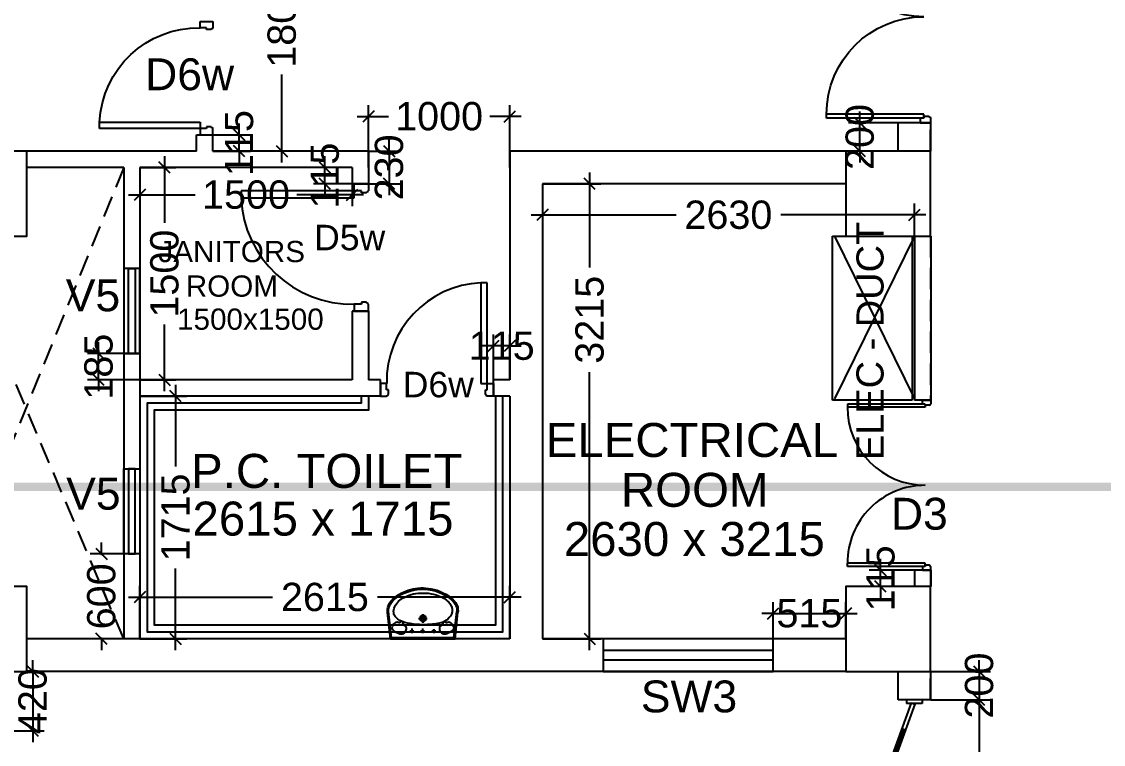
# Model space of a CAD drawing. Extents: x 6345096 to 6738923, y -6490958 to -6305885.
# Drawn here: x 6532613 to 6540260, y -6433549 to -6428444 of the extents above; entities that cross this region are included whole.
import ezdxf
from ezdxf.enums import TextEntityAlignment as Align

# ---------------------------------------------------------------- set-up
doc = ezdxf.new("R2010")
doc.units = 0
doc.header["$LTSCALE"] = 600
doc.header["$MEASUREMENT"] = 0
doc.header["$PDMODE"] = 35
doc.linetypes.add('DASHED', pattern=[0.75, 0.5, -0.25])
doc.linetypes.add('HIDDEN', pattern=[0.375, 0.25, -0.125])
doc.layers.get('0').update_dxf_attribs({"linetype": 'CONTINUOUS'})
doc.layers.get('Defpoints').update_dxf_attribs({"linetype": 'CONTINUOUS'})
for name, color, linetype in [('8', 8, 'CONTINUOUS'), ('DOOR', 32, 'CONTINUOUS'), ('Fire Door', 10, 'CONTINUOUS'), ('HS', 251, 'CONTINUOUS'), ('joinery', 7, 'CONTINUOUS'), ('LA-column', 3, 'CONTINUOUS'), ('Railing', 21, 'CONTINUOUS'), ('Room Dim', 1, 'CONTINUOUS'), ('Sections', 10, 'CONTINUOUS'), ('Stairscase', 7, 'CONTINUOUS'), ('TEXT', 6, 'CONTINUOUS'), ('Toi-Euip', 8, 'CONTINUOUS'), ('Walls', 7, 'CONTINUOUS'), ('WIN', 151, 'CONTINUOUS'), ('Working Dim', 5, 'CONTINUOUS')]:
    doc.layers.add(name, color=color, linetype=linetype)
doc.styles.add('ari', font='arial.ttf')
doc.styles.add('ARIAL', font='arial.ttf')
doc.dimstyles.new('int. dim', dxfattribs={"dimtxt": 200, "dimasz": 80, "dimexe": 80, "dimexo": 0, "dimgap": 70, "dimtad": 0, "dimdec": 0, "dimzin": 12, "dimdsep": 46, "dimtxsty": 'ari', "dimblk": 'OBLIQUE', "dimcen": 2, "dimdle": 80, "dimclrd": 256, "dimclre": 256, "dimclrt": 6, "dimadec": 0, "dimazin": 0, "dimtfac": 1, "dimtdec": 0, "dimtix": 1, "dimtmove": 2, "dimatfit": 3, "dimfxl": 1, "dimtolj": 1, "dimtzin": 0, "dimlwd": -1, "dimlwe": -1, "dimarcsym": 0})

# ---------------------------------------------------------------- blocks, each defined once
blk = doc.blocks.new('Z$W@#1275')
at = {"layer": 'DOOR'}
for p, q in [((73.1, 1500), (0, 1500)), ((0, 1500), (0, 1467.1)), ((0, 1467.1), (1.8, 1467.1)), ((11, 1456.1), (11, 1458)), ((11, 1456.1), (47.5, 1456.1)), ((47.5, 1467.1), (736.4, 1467.1)), ((47.5, 1467.1), (47.5, 1438.9)), ((47.5, 1456.1), (47.5, 1467.1)), ((47.5, 1467.1), (73.1, 1467.1)), ((73.1, 1467.1), (73.1, 1500)), ((736.4, 1467.1), (736.4, 1438.9)), ((47.5, 1438.9), (736.4, 1438.9)), ((0, 32.9), (1.8, 32.9)), ((0, 0), (0, 32.9)), ((73.1, 0), (0, 0)), ((11, 43.8), (11, 42)), ((11, 43.8), (47.5, 43.8)), ((47.5, 61.1), (736.4, 61.1)), ((47.5, 32.9), (47.5, 61.1)), ((47.5, 43.8), (47.5, 32.9)), ((47.5, 32.9), (736.4, 32.9)), ((47.5, 32.9), (73.1, 32.9)), ((73.1, 32.9), (73.1, 0)), ((736.4, 32.9), (736.4, 61.1))]:
    blk.add_line(p, q, dxfattribs=at)
for centre, start, end in [((11, 1467.1), 180, 270), ((11, 32.9), 90, 180)]:
    blk.add_arc(centre, 9.13, start, end, dxfattribs=at)
at = {"layer": 'DOOR', "color": 145}
for centre, start, end in [((47.5, 1438.9), 270, 0), ((47.5, 61.1), 0, 90)]:
    blk.add_arc(centre, 688.9, start, end, dxfattribs=at)
blk = doc.blocks.new('1000')
at = {"layer": 'DOOR'}
for p, q in [((0, -100), (0, 0)), ((0, 0), (49.7, 0)), ((49.7, 0), (49.7, -2.2)), ((63.2, -49.5), (49.7, -49.5)), ((49.7, -49.5), (49.7, -100)), ((63.2, -13.5), (61, -13.5)), ((63.2, -13.5), (63.2, -49.5)), ((836.8, -13.5), (836.8, -49.5)), ((836.8, -13.5), (839, -13.5)), ((836.8, -49.5), (850.3, -49.5)), ((850.3, 0), (850.3, -2.2)), ((900, 0), (850.3, 0)), ((850.3, -49.5), (850.3, -100)), ((900, -100), (900, 0)), ((49.7, -100), (0, -100)), ((49.7, -100), (49.7, -900.6)), ((100.2, -100), (49.7, -100)), ((100.2, -900.6), (100.2, -100)), ((850.3, -100), (900, -100)), ((49.7, -900.6), (100.2, -900.6))]:
    blk.add_line(p, q, dxfattribs=at)
for centre, major_axis, start_param, end_param in [((49.7, -13.5), (-7.95, 7.95), 3.926991, 5.497787), ((850.3, -13.5), (7.95, 7.95), 0.785398, 2.356194)]:
    blk.add_ellipse(centre, major_axis=major_axis, ratio=1, start_param=start_param, end_param=end_param, dxfattribs=at)
at = {"layer": 'DOOR', "color": 145}
blk.add_ellipse((64.3, -115.3), major_axis=(-519.7, 589.8), ratio=1, start_param=2.464943, end_param=4.009476, dxfattribs=at)
blk = doc.blocks.new('A$C15456D16')
at = {"layer": 'Fire Door'}
for p, q in [((969.1, -3.6), (55.6, 329)), ((969.1, -3.6), (55.6, 329)), ((969.2, -3.6), (55.6, 329)), ((978.6, 22.6), (65.1, 355.1)), ((978.6, 22.6), (65.1, 355.1)), ((978.7, 22.6), (65.1, 355.1)), ((247.8, 288.6), (238.3, 262.5)), ((247.8, 288.6), (238.3, 262.5)), ((247.8, 288.6), (238.3, 262.5)), ((791.2, 76), (243, 275.5)), ((791.2, 76), (243, 275.5)), ((791.2, 76), (243, 275.5)), ((795.9, 89.1), (786.4, 63)), ((795.9, 89.1), (786.4, 63)), ((795.9, 89.1), (786.4, 63)), ((-1000, 55.6), (-972.2, 55.6)), ((-1000, -55.6), (-1000, 55.6)), ((-1000, 55.6), (-972.2, 55.6)), ((-1000, -55.6), (-1000, 55.6)), ((-1000, 55.6), (-972.2, 55.6)), ((-1000, -55.6), (-1000, 55.6)), ((-978.6, -22.6), (-969.1, 3.6)), ((-978.6, -22.6), (-969.1, 3.6)), ((-978.6, -22.6), (-969.1, 3.6)), ((-972.2, -55.6), (-972.2, 55.6)), ((-972.2, -55.6), (-972.2, 55.6)), ((-972.2, -55.6), (-972.2, 55.6)), ((-969.1, 3.6), (-55.6, -329)), ((-969.1, 3.6), (-55.6, -329)), ((-969.1, 3.6), (-55.5, -329)), ((978.6, 22.6), (969.1, -3.6)), ((978.6, 22.6), (969.1, -3.6)), ((978.7, 22.6), (969.2, -3.6)), ((1000, 55.6), (972.2, 55.6)), ((972.2, -55.6), (972.2, 55.6)), ((1000, 55.6), (972.2, 55.6)), ((972.2, -55.6), (972.2, 55.6)), ((1000, 55.6), (972.2, 55.6)), ((972.2, -55.6), (972.2, 55.6)), ((1000, -55.6), (1000, 55.6)), ((1000, -55.6), (1000, 55.6)), ((1000, -55.6), (1000, 55.6)), ((-1000, -55.6), (-972.2, -55.6)), ((-1000, -55.6), (-972.2, -55.6)), ((-1000, -55.6), (-972.2, -55.6)), ((-978.6, -22.6), (-65.1, -355.1)), ((-978.6, -22.6), (-65.1, -355.1)), ((-978.6, -22.6), (-65, -355.1)), ((-795.9, -89.1), (-786.4, -63)), ((-795.9, -89.1), (-786.4, -63)), ((-795.9, -89.1), (-786.4, -63)), ((-791.2, -76), (-243, -275.5)), ((-791.2, -76), (-243, -275.5)), ((-791.2, -76), (-243, -275.5)), ((1000, -55.6), (972.2, -55.6)), ((1000, -55.6), (972.2, -55.6)), ((1000, -55.6), (972.2, -55.6)), ((-238.3, -262.5), (-247.8, -288.6)), ((-238.3, -262.5), (-247.8, -288.6)), ((-238.3, -262.5), (-247.8, -288.6))]:
    blk.add_line(p, q, dxfattribs=at)
at = {"layer": 'Fire Door', "extrusion": (0, 0, -1)}
for centre, major_axis, start_param, end_param in [((-1000, 0), (-1000, 0.1), 2.617886, 3.665084), ((-1000, 0), (-1000, 0.1), 2.617886, 3.665084), ((-1000, 0), (-1000, 0.1), 2.617886, 3.665084), ((1000, 0), (1000, 0.1), 2.618102, 3.665299), ((1000, 0), (1000, 0.1), 2.618102, 3.665299), ((1000, 0), (1000, 0.1), 2.618102, 3.665299)]:
    blk.add_ellipse(centre, major_axis=major_axis, ratio=1, start_param=start_param, end_param=end_param, dxfattribs=at)
blk = doc.blocks.new('A$C1E9F72C1')
at = {"layer": 'Toi-Euip', "color": 8}
for p, q in [((-228.2, 0), (-249, -186.3)), ((-228.2, 0), (228.2, 0)), ((228.2, 0), (249, -186.3)), ((-220.9, -6.6), (-241.8, -193.1)), ((-212.9, -9.7), (208.6, -9.7)), ((-63.8, -54.9), (-90.3, -54.9)), ((-76, -72.5), (-76, -39.7)), ((11.6, -54.9), (-14.9, -54.9)), ((-0.6, -72.5), (-0.6, -39.7)), ((91.5, -54.9), (65.1, -54.9)), ((79.3, -67.3), (79.3, -39.7)), ((220.8, -6.2), (241.8, -193.1)), ((-29.6, -144.6), (31.2, -144.6)), ((0.9, -174.9), (0.9, -113))]:
    blk.add_line(p, q, dxfattribs=at)
for centre, radius in [((-76, -54.9), 6.49), ((-0.6, -54.9), 6.49), ((79.3, -54.9), 6.49), ((0.9, -144.6), 21.7), ((0.9, -144.6), 15.6), ((0.9, -144.6), 11)]:
    blk.add_circle(centre, radius, dxfattribs=at)
for centre, radius, start, end in [((-208.1, 14.7), 24.9, 216.2215, 258.85487), ((207.9, 16.2), 26, 271.42036, 321.25129), ((-196.3, -76.7), 20.9, 116.80905, 207.50919), ((-125, -156.3), 127.2, 109.58641, 129.40175), ((-151.5, -66.7), 34.3, 68.64386, 118.08079), ((-167.5, -75.4), 49.6, 12.80704, 54.9415), ((-150, -73.3), 32.2, 330.07912, 16.03456), ((152.1, -73.3), 32.2, 163.96544, 209.92088), ((169.6, -75.4), 49.6, 125.0585, 167.19296), ((153.6, -66.7), 34.3, 61.91921, 111.35614), ((127.1, -156.3), 127.2, 50.59825, 70.41359), ((198.5, -76.7), 20.9, 332.49081, 63.19095), ((-160.4, -68.2), 57.4, 198.35041, 235.03309), ((-129.4, -204.5), 80.8, 113.61868, 156.30705), ((-181.8, -101.4), 18, 230.4642, 309.53581), ((-164.3, -121.5), 8.67, 53.89261, 133.95969), ((-76.5, -275.6), 168.3, 94.02807, 120.40977), ((-162.9, -122.5), 8.8, 329.67126, 65.48955), ((-131.5, -107.7), 8.62, 142.69611, 276.84736), ((-114.5, -115.3), 27, 106.38602, 151.72849), ((34.9, -905.9), 807.6, 92.47999, 98.77724), ((-3.2, -837.5), 738.4, 84.45177, 89.75687), ((46.1, -400.7), 299, 76.17326, 85.7679), ((102.1, -220), 110.7, 24.97787, 81.97978), ((116.6, -115.3), 27, 28.27151, 73.61398), ((134.9, -107.4), 7.45, 281.31974, 41.70163), ((164.3, -121.7), 7.8, 112.06932, 194.84772), ((166.5, -121.5), 8.67, 46.04031, 126.10739), ((183.9, -101.4), 18, 230.46419, 309.5358), ((162.5, -68.2), 57.4, 304.96691, 341.64959), ((-165.7, -196.5), 84, 173.00409, 196.76082), ((-141.4, -199.1), 106.9, 191.44792, 227.66), ((-163.3, -200.1), 78.8, 174.85979, 213.20886), ((-110.1, -193), 95.5, 167.34537, 194.41456), ((-82.7, -174.7), 127.1, 199.30539, 242.2025), ((136.7, -201.5), 71.5, 327.59194, 23.22206), ((146.7, -197.7), 95.2, 311.91048, 2.7762), ((149.6, -199.6), 100.3, 311.38312, 7.60576), ((-120.4, -183.5), 124.2, 208.78543, 238.15851), ((-15.6, -66.9), 289.4, 226.88006, 256.31993), ((-54.2, -135.8), 202, 229.31459, 253.01061), ((-13.2, -73.3), 249.6, 238.9436, 269.48126), ((4.7, -23.5), 300.1, 266.15461, 294.58929), ((11.5, -60.2), 296.4, 278.97703, 313.61545), ((18.1, -68), 277.7, 292.33265, 313.78267), ((77.5, -165.5), 140.9, 291.68677, 328.13967), ((0.4, -45.6), 305.3, 248.15029, 293.80492), ((-3.9, -83.4), 276.6, 253.14844, 282.86095)]:
    blk.add_arc(centre, radius, start, end, dxfattribs=at)
blk = doc.blocks.new('_Oblique')
at = {"color": 0, "linetype": 'ByBlock', "lineweight": -2}
blk.add_line((-0.5, -0.5), (0.5, 0.5), dxfattribs=at)
blk = doc.blocks.new('*D790')
at = {"layer": 'Defpoints', "color": 0, "transparency": 16777216}
for p in [(6538538.8, -6429158.8), (6538809.5, -6429158.8, 5.1), (6538809.5, -6429358.9, 5.1)]:
    blk.add_point(p, dxfattribs=at)
at = {"layer": 'Working Dim', "transparency": 16777216}
for p, q in [((6538538.8, -6429158.8), (6538538.8, -6429078.8)), ((6538809.5, -6429158.8), (6538458.8, -6429158.8)), ((6538538.8, -6429358.9), (6538538.8, -6429158.8)), ((6538809.5, -6429358.9), (6538458.8, -6429358.9)), ((6538538.8, -6429358.9), (6538538.8, -6429438.9))]:
    blk.add_line(p, q, dxfattribs=at)
at = {"layer": 'Working Dim', "transparency": 16777216, "xscale": 80, "yscale": 80, "zscale": 80}
for p, rotation in [((6538538.8, -6429158.8), 270), ((6538538.8, -6429358.9), 90)]:
    blk.add_blockref('_Oblique', p, dxfattribs=dict(at, rotation=rotation))
at = {"layer": 'Working Dim', "color": 6, "transparency": 16777216, "insert": (6538538.8, -6429258.9), "char_height": 200, "attachment_point": 5, "rotation": 90, "style": 'ari'}
blk.add_mtext('\\A1;200', dxfattribs=at)
blk = doc.blocks.new('*D817')
at = {"layer": 'Defpoints', "color": 0, "transparency": 16777216}
for p in [(6534555, -6427558.8, 5.1), (6534452.5, -6429358.8), (6534554.9, -6429358.8, 5.1)]:
    blk.add_point(p, dxfattribs=at)
at = {"layer": 'Working Dim', "transparency": 16777216}
for p, q in [((6534452.5, -6427478.8), (6534452.5, -6428099.9)), ((6534555, -6427558.8), (6534372.5, -6427558.8)), ((6534452.5, -6429438.8), (6534452.5, -6428817.7)), ((6534554.9, -6429358.8), (6534372.5, -6429358.8))]:
    blk.add_line(p, q, dxfattribs=at)
at = {"layer": 'Working Dim', "transparency": 16777216, "xscale": 80, "yscale": 80, "zscale": 80}
for p, rotation in [((6534452.5, -6427558.8), 90), ((6534452.5, -6429358.8), 270)]:
    blk.add_blockref('_Oblique', p, dxfattribs=dict(at, rotation=rotation))
at = {"layer": 'Working Dim', "color": 6, "transparency": 16777216, "insert": (6534452.5, -6428458.8), "char_height": 200, "attachment_point": 5, "rotation": 90, "style": 'ari'}
blk.add_mtext('\\A1;1800', dxfattribs=at)
blk = doc.blocks.new('*D818')
at = {"layer": 'Defpoints', "color": 0, "transparency": 16777216}
for p in [(6533964.4, -6429243.9, 5.1), (6534151.1, -6429243.9), (6533964.4, -6429358.9, 5.1)]:
    blk.add_point(p, dxfattribs=at)
at = {"layer": 'Working Dim', "transparency": 16777216}
for p, q in [((6534151.1, -6429243.9), (6534151.1, -6429163.9)), ((6533964.4, -6429243.9), (6534231.1, -6429243.9)), ((6534151.1, -6429358.9), (6534151.1, -6429243.9)), ((6533964.4, -6429358.9), (6534231.1, -6429358.9)), ((6534151.1, -6429358.9), (6534151.1, -6429438.9))]:
    blk.add_line(p, q, dxfattribs=at)
at = {"layer": 'Working Dim', "transparency": 16777216, "xscale": 80, "yscale": 80, "zscale": 80}
for p, rotation in [((6534151.1, -6429243.9), 270), ((6534151.1, -6429358.9), 90)]:
    blk.add_blockref('_Oblique', p, dxfattribs=dict(at, rotation=rotation))
at = {"layer": 'Working Dim', "color": 6, "transparency": 16777216, "insert": (6534151.1, -6429301.4), "char_height": 200, "attachment_point": 5, "rotation": 90, "style": 'ari'}
blk.add_mtext('\\A1;115', dxfattribs=at)
blk = doc.blocks.new('*D819')
at = {"layer": 'Defpoints', "color": 0, "transparency": 16777216}
for p in [(6536064.4, -6429112.9), (6535064.4, -6429473.8, 5.1), (6536064.4, -6429473.8, 5.1)]:
    blk.add_point(p, dxfattribs=at)
at = {"layer": 'Working Dim', "transparency": 16777216}
for p, q in [((6535064.4, -6429473.8), (6535064.4, -6429032.9)), ((6536064.4, -6429473.8), (6536064.4, -6429032.9)), ((6534984.4, -6429112.9), (6535205.5, -6429112.9)), ((6536144.4, -6429112.9), (6535923.3, -6429112.9))]:
    blk.add_line(p, q, dxfattribs=at)
at = {"layer": 'Working Dim', "transparency": 16777216, "xscale": 80, "yscale": 80, "zscale": 80, "rotation": 180}
blk.add_blockref('_Oblique', (6535064.4, -6429112.9), dxfattribs=at)
at = {"layer": 'Working Dim', "transparency": 16777216, "xscale": 80, "yscale": 80, "zscale": 80}
blk.add_blockref('_Oblique', (6536064.4, -6429112.9), dxfattribs=at)
at = {"layer": 'Working Dim', "color": 6, "transparency": 16777216, "insert": (6535564.4, -6429112.9), "char_height": 200, "attachment_point": 5, "style": 'ari'}
blk.add_mtext('\\A1;1000', dxfattribs=at)
blk = doc.blocks.new('*D820')
at = {"layer": 'Defpoints', "color": 0, "transparency": 16777216}
for p in [(6536294.4, -6429724.6, 5.1), (6538924.5, -6429809.1), (6538924.5, -6429958.8, 5.1)]:
    blk.add_point(p, dxfattribs=at)
at = {"layer": 'Working Dim', "transparency": 16777216}
for p, q in [((6536294.4, -6429724.6), (6536294.4, -6429889.1)), ((6538924.5, -6429958.8), (6538924.5, -6429729.1)), ((6536214.4, -6429809.1), (6537239.5, -6429809.1)), ((6539004.5, -6429809.1), (6537979.5, -6429809.1))]:
    blk.add_line(p, q, dxfattribs=at)
at = {"layer": 'Working Dim', "transparency": 16777216, "xscale": 80, "yscale": 80, "zscale": 80, "rotation": 180}
blk.add_blockref('_Oblique', (6536294.4, -6429809.1), dxfattribs=at)
at = {"layer": 'Working Dim', "transparency": 16777216, "xscale": 80, "yscale": 80, "zscale": 80}
blk.add_blockref('_Oblique', (6538924.5, -6429809.1), dxfattribs=at)
at = {"layer": 'Working Dim', "color": 6, "transparency": 16777216, "insert": (6537609.5, -6429809.1), "char_height": 200, "attachment_point": 5, "style": 'ari'}
blk.add_mtext('\\A1;2630', dxfattribs=at)
blk = doc.blocks.new('*D821')
at = {"layer": 'Defpoints', "color": 0, "transparency": 16777216}
for p in [(6536294.4, -6429588.9, 5.1), (6536294.4, -6432803.9, 5.1), (6536628.7, -6432803.9)]:
    blk.add_point(p, dxfattribs=at)
at = {"layer": 'Working Dim', "transparency": 16777216}
for p, q in [((6536628.7, -6429508.9), (6536628.7, -6430180.4)), ((6536294.4, -6429588.9), (6536708.7, -6429588.9)), ((6536628.7, -6432883.9), (6536628.7, -6430919)), ((6536294.4, -6432803.9), (6536708.7, -6432803.9))]:
    blk.add_line(p, q, dxfattribs=at)
at = {"layer": 'Working Dim', "transparency": 16777216, "xscale": 80, "yscale": 80, "zscale": 80}
for p, rotation in [((6536628.7, -6429588.9), 90), ((6536628.7, -6432803.9), 270)]:
    blk.add_blockref('_Oblique', p, dxfattribs=dict(at, rotation=rotation))
at = {"layer": 'Working Dim', "color": 6, "transparency": 16777216, "insert": (6536628.7, -6430549.7), "char_height": 200, "attachment_point": 5, "rotation": 90, "style": 'ari'}
blk.add_mtext('\\A1;3215', dxfattribs=at)
blk = doc.blocks.new('*D822')
at = {"layer": 'Defpoints', "color": 0, "transparency": 16777216}
for p in [(6538439.5, -6432623.9), (6537925, -6432803.9, -0.5), (6538439.5, -6432804, 5.1)]:
    blk.add_point(p, dxfattribs=at)
at = {"layer": 'Working Dim', "transparency": 16777216}
for p, q in [((6537925, -6432803.9), (6537925, -6432543.9)), ((6538439.5, -6432804), (6538439.5, -6432543.9)), ((6537925, -6432623.9), (6537845, -6432623.9)), ((6537925, -6432623.9), (6538439.5, -6432623.9)), ((6538439.5, -6432623.9), (6538519.5, -6432623.9))]:
    blk.add_line(p, q, dxfattribs=at)
at = {"layer": 'Working Dim', "transparency": 16777216, "xscale": 80, "yscale": 80, "zscale": 80}
blk.add_blockref('_Oblique', (6537925, -6432623.9), dxfattribs=at)
at = {"layer": 'Working Dim', "transparency": 16777216, "xscale": 80, "yscale": 80, "zscale": 80, "rotation": 180}
blk.add_blockref('_Oblique', (6538439.5, -6432623.9), dxfattribs=at)
at = {"layer": 'Working Dim', "color": 6, "transparency": 16777216, "insert": (6538182.2, -6432623.9), "char_height": 200, "attachment_point": 5, "style": 'ari'}
blk.add_mtext('\\A1;515', dxfattribs=at)
blk = doc.blocks.new('*D823')
at = {"layer": 'Defpoints', "color": 0, "transparency": 16777216}
for p in [(6538685.5, -6432318.9), (6538924.5, -6432318.9, 5.1), (6538924.5, -6432433.9, 5.1)]:
    blk.add_point(p, dxfattribs=at)
at = {"layer": 'Working Dim', "transparency": 16777216}
for p, q in [((6538685.5, -6432318.9), (6538685.5, -6432238.9)), ((6538924.5, -6432318.9), (6538605.5, -6432318.9)), ((6538685.5, -6432433.9), (6538685.5, -6432318.9)), ((6538924.5, -6432433.9), (6538605.5, -6432433.9)), ((6538685.5, -6432433.9), (6538685.5, -6432513.9))]:
    blk.add_line(p, q, dxfattribs=at)
at = {"layer": 'Working Dim', "transparency": 16777216, "xscale": 80, "yscale": 80, "zscale": 80}
for p, rotation in [((6538685.5, -6432318.9), 270), ((6538685.5, -6432433.9), 90)]:
    blk.add_blockref('_Oblique', p, dxfattribs=dict(at, rotation=rotation))
at = {"layer": 'Working Dim', "color": 6, "transparency": 16777216, "insert": (6538685.5, -6432376.4), "char_height": 200, "attachment_point": 5, "rotation": 90, "style": 'ari'}
blk.add_mtext('\\A1;115', dxfattribs=at)
blk = doc.blocks.new('*D824')
at = {"layer": 'Defpoints', "color": 0, "transparency": 16777216}
for p in [(6536064.4, -6432509.3), (6533449.4, -6432803.8, 5.1), (6536064.4, -6432803.9, 5.1)]:
    blk.add_point(p, dxfattribs=at)
at = {"layer": 'Working Dim', "transparency": 16777216}
for p, q in [((6533449.4, -6432803.8), (6533449.4, -6432429.3)), ((6536064.4, -6432803.9), (6536064.4, -6432429.3)), ((6533369.4, -6432509.3), (6534385.8, -6432509.3)), ((6536144.4, -6432509.3), (6535128, -6432509.3))]:
    blk.add_line(p, q, dxfattribs=at)
at = {"layer": 'Working Dim', "transparency": 16777216, "xscale": 80, "yscale": 80, "zscale": 80, "rotation": 180}
blk.add_blockref('_Oblique', (6533449.4, -6432509.3), dxfattribs=at)
at = {"layer": 'Working Dim', "transparency": 16777216, "xscale": 80, "yscale": 80, "zscale": 80}
blk.add_blockref('_Oblique', (6536064.4, -6432509.3), dxfattribs=at)
at = {"layer": 'Working Dim', "color": 6, "transparency": 16777216, "insert": (6534756.9, -6432509.3), "char_height": 200, "attachment_point": 5, "style": 'ari'}
blk.add_mtext('\\A1;2615', dxfattribs=at)
blk = doc.blocks.new('*D825')
at = {"layer": 'Defpoints', "color": 0, "transparency": 16777216}
for p in [(6533449.4, -6431088.8, 5.1), (6533449.4, -6432803.9, 5.1), (6533701.2, -6432803.9)]:
    blk.add_point(p, dxfattribs=at)
at = {"layer": 'Working Dim', "transparency": 16777216}
for p, q in [((6533701.2, -6431008.8), (6533701.2, -6431586.4)), ((6533449.4, -6431088.8), (6533781.2, -6431088.8)), ((6533701.2, -6432883.9), (6533701.2, -6432306.3)), ((6533449.4, -6432803.9), (6533781.2, -6432803.9))]:
    blk.add_line(p, q, dxfattribs=at)
at = {"layer": 'Working Dim', "transparency": 16777216, "xscale": 80, "yscale": 80, "zscale": 80}
for p, rotation in [((6533701.2, -6431088.8), 90), ((6533701.2, -6432803.9), 270)]:
    blk.add_blockref('_Oblique', p, dxfattribs=dict(at, rotation=rotation))
at = {"layer": 'Working Dim', "color": 6, "transparency": 16777216, "insert": (6533701.2, -6431946.4), "char_height": 200, "attachment_point": 5, "rotation": 90, "style": 'ari'}
blk.add_mtext('\\A1;1715', dxfattribs=at)
blk = doc.blocks.new('*D826')
at = {"layer": 'Defpoints', "color": 0, "transparency": 16777216}
for p in [(6533157.4, -6430788.8), (6533449.4, -6430788.8, 5.1), (6533449.4, -6430973.8, 5.1)]:
    blk.add_point(p, dxfattribs=at)
at = {"layer": 'Working Dim', "transparency": 16777216}
for p, q in [((6533157.4, -6430788.8), (6533157.4, -6430708.8)), ((6533449.4, -6430788.8), (6533077.4, -6430788.8)), ((6533157.4, -6430973.8), (6533157.4, -6430788.8)), ((6533449.4, -6430973.8), (6533077.4, -6430973.8)), ((6533157.4, -6430973.8), (6533157.4, -6431053.8))]:
    blk.add_line(p, q, dxfattribs=at)
at = {"layer": 'Working Dim', "transparency": 16777216, "xscale": 80, "yscale": 80, "zscale": 80}
for p, rotation in [((6533157.4, -6430788.8), 270), ((6533157.4, -6430973.8), 90)]:
    blk.add_blockref('_Oblique', p, dxfattribs=dict(at, rotation=rotation))
at = {"layer": 'Working Dim', "color": 6, "transparency": 16777216, "insert": (6533157.4, -6430881.3), "char_height": 200, "attachment_point": 5, "rotation": 90, "style": 'ari'}
blk.add_mtext('\\A1;185', dxfattribs=at)
blk = doc.blocks.new('*D827')
at = {"layer": 'Defpoints', "color": 0, "transparency": 16777216}
for p in [(6533449.4, -6429473.8, 5.1), (6534949.4, -6429473.8, 5.1), (6534949.4, -6429666.7)]:
    blk.add_point(p, dxfattribs=at)
at = {"layer": 'Working Dim', "transparency": 16777216}
for p, q in [((6533449.4, -6429473.8), (6533449.4, -6429746.7)), ((6534949.4, -6429473.8), (6534949.4, -6429746.7)), ((6533369.4, -6429666.7), (6533840.5, -6429666.7)), ((6535029.4, -6429666.7), (6534558.3, -6429666.7))]:
    blk.add_line(p, q, dxfattribs=at)
at = {"layer": 'Working Dim', "transparency": 16777216, "xscale": 80, "yscale": 80, "zscale": 80, "rotation": 180}
blk.add_blockref('_Oblique', (6533449.4, -6429666.7), dxfattribs=at)
at = {"layer": 'Working Dim', "transparency": 16777216, "xscale": 80, "yscale": 80, "zscale": 80}
blk.add_blockref('_Oblique', (6534949.4, -6429666.7), dxfattribs=at)
at = {"layer": 'Working Dim', "color": 6, "transparency": 16777216, "insert": (6534199.4, -6429666.7), "char_height": 200, "attachment_point": 5, "style": 'ari'}
blk.add_mtext('\\A1;1500', dxfattribs=at)
blk = doc.blocks.new('*D828')
at = {"layer": 'Defpoints', "color": 0, "transparency": 16777216}
for p in [(6534756.7, -6429473.8), (6534949.4, -6429473.8, 5.1), (6534949.4, -6429588.8)]:
    blk.add_point(p, dxfattribs=at)
at = {"layer": 'Working Dim', "transparency": 16777216}
for p, q in [((6534756.7, -6429473.8), (6534756.7, -6429393.8)), ((6534949.4, -6429473.8), (6534676.7, -6429473.8)), ((6534756.7, -6429588.8), (6534756.7, -6429473.8)), ((6534949.4, -6429588.8), (6534676.7, -6429588.8)), ((6534756.7, -6429588.8), (6534756.7, -6429668.8))]:
    blk.add_line(p, q, dxfattribs=at)
at = {"layer": 'Working Dim', "transparency": 16777216, "xscale": 80, "yscale": 80, "zscale": 80}
for p, rotation in [((6534756.7, -6429473.8), 270), ((6534756.7, -6429588.8), 90)]:
    blk.add_blockref('_Oblique', p, dxfattribs=dict(at, rotation=rotation))
at = {"layer": 'Working Dim', "color": 6, "transparency": 16777216, "insert": (6534756.7, -6429531.3), "char_height": 200, "attachment_point": 5, "rotation": 90, "style": 'ari'}
blk.add_mtext('\\A1;115', dxfattribs=at)
blk = doc.blocks.new('*D829')
at = {"layer": 'Defpoints', "color": 0, "transparency": 16777216}
for p in [(6533176.8, -6432203.8), (6533449.4, -6432203.8, 5.1), (6533449.4, -6432803.9)]:
    blk.add_point(p, dxfattribs=at)
at = {"layer": 'Working Dim', "transparency": 16777216}
for p, q in [((6533176.8, -6432203.8), (6533176.8, -6432123.8)), ((6533449.4, -6432203.8), (6533096.8, -6432203.8)), ((6533176.8, -6432203.8), (6533176.8, -6432212.7)), ((6533449.4, -6432803.9), (6533096.8, -6432803.9)), ((6533176.8, -6432803.9), (6533176.8, -6432795)), ((6533176.8, -6432803.9), (6533176.8, -6432883.9))]:
    blk.add_line(p, q, dxfattribs=at)
at = {"layer": 'Working Dim', "transparency": 16777216, "xscale": 80, "yscale": 80, "zscale": 80}
for p, rotation in [((6533176.8, -6432203.8), 270), ((6533176.8, -6432803.9), 90)]:
    blk.add_blockref('_Oblique', p, dxfattribs=dict(at, rotation=rotation))
at = {"layer": 'Working Dim', "color": 6, "transparency": 16777216, "insert": (6533176.8, -6432503.8), "char_height": 200, "attachment_point": 5, "rotation": 90, "style": 'ari'}
blk.add_mtext('\\A1;600', dxfattribs=at)
blk = doc.blocks.new('*D830')
at = {"layer": 'Defpoints', "color": 0, "transparency": 16777216}
for p in [(6533449.4, -6429473.8), (6533449.4, -6430973.8), (6533623.2, -6430973.8)]:
    blk.add_point(p, dxfattribs=at)
at = {"layer": 'Working Dim', "transparency": 16777216}
for p, q in [((6533623.2, -6429393.8), (6533623.2, -6429864.9)), ((6533449.4, -6429473.8), (6533703.2, -6429473.8)), ((6533623.2, -6431053.8), (6533623.2, -6430582.7)), ((6533449.4, -6430973.8), (6533703.2, -6430973.8))]:
    blk.add_line(p, q, dxfattribs=at)
at = {"layer": 'Working Dim', "transparency": 16777216, "xscale": 80, "yscale": 80, "zscale": 80}
for p, rotation in [((6533623.2, -6429473.8), 90), ((6533623.2, -6430973.8), 270)]:
    blk.add_blockref('_Oblique', p, dxfattribs=dict(at, rotation=rotation))
at = {"layer": 'Working Dim', "color": 6, "transparency": 16777216, "insert": (6533623.2, -6430223.8), "char_height": 200, "attachment_point": 5, "rotation": 90, "style": 'ari'}
blk.add_mtext('\\A1;1500', dxfattribs=at)
blk = doc.blocks.new('*D831')
at = {"layer": 'Defpoints', "color": 0, "transparency": 16777216}
for p in [(6539039.5, -6433033.9, 5.1), (6539039.5, -6433233.9, 5.1), (6539382.7, -6433233.9)]:
    blk.add_point(p, dxfattribs=at)
at = {"layer": 'Working Dim', "transparency": 16777216}
for p, q in [((6539382.7, -6433033.9), (6539382.7, -6432953.9)), ((6539039.5, -6433033.9), (6539462.7, -6433033.9)), ((6539382.7, -6433033.9), (6539382.7, -6433233.9)), ((6539039.5, -6433233.9), (6539462.7, -6433233.9)), ((6539382.7, -6433233.9), (6539382.7, -6433313.9))]:
    blk.add_line(p, q, dxfattribs=at)
at = {"layer": 'Working Dim', "transparency": 16777216, "xscale": 80, "yscale": 80, "zscale": 80}
for p, rotation in [((6539382.7, -6433033.9), 270), ((6539382.7, -6433233.9), 90)]:
    blk.add_blockref('_Oblique', p, dxfattribs=dict(at, rotation=rotation))
at = {"layer": 'Working Dim', "color": 6, "transparency": 16777216, "insert": (6539382.7, -6433133.9), "char_height": 200, "attachment_point": 5, "rotation": 90, "style": 'ari'}
blk.add_mtext('\\A1;200', dxfattribs=at)
blk = doc.blocks.new('*D832')
at = {"layer": 'Defpoints', "color": 0, "transparency": 16777216}
for p in [(6539039.5, -6433233.9, 5.1), (6539039.5, -6435233.9, 5.1), (6539382.7, -6435233.9)]:
    blk.add_point(p, dxfattribs=at)
at = {"layer": 'Working Dim', "transparency": 16777216}
for p, q in [((6539382.7, -6433153.9), (6539382.7, -6433863.9)), ((6539039.5, -6433233.9), (6539462.7, -6433233.9)), ((6539382.7, -6435313.9), (6539382.7, -6434603.9)), ((6539039.5, -6435233.9), (6539462.7, -6435233.9))]:
    blk.add_line(p, q, dxfattribs=at)
at = {"layer": 'Working Dim', "transparency": 16777216, "xscale": 80, "yscale": 80, "zscale": 80}
for p, rotation in [((6539382.7, -6433233.9), 90), ((6539382.7, -6435233.9), 270)]:
    blk.add_blockref('_Oblique', p, dxfattribs=dict(at, rotation=rotation))
at = {"layer": 'Working Dim', "color": 6, "transparency": 16777216, "insert": (6539382.7, -6434233.9), "char_height": 200, "attachment_point": 5, "rotation": 90, "style": 'ari'}
blk.add_mtext('\\A1;2000', dxfattribs=at)
blk = doc.blocks.new('*D1130')
at = {"layer": 'Defpoints', "color": 0, "transparency": 16777216}
for p in [(6535949.4, -6430734.2), (6535949.4, -6430973.7, 5.1), (6536064.4, -6430973.8, 5.1)]:
    blk.add_point(p, dxfattribs=at)
at = {"layer": 'Working Dim', "transparency": 16777216}
for p, q in [((6535949.4, -6430973.7), (6535949.4, -6430654.2)), ((6536064.4, -6430973.8), (6536064.4, -6430654.2)), ((6535949.4, -6430734.2), (6535869.4, -6430734.2)), ((6536064.4, -6430734.2), (6535949.4, -6430734.2)), ((6536064.4, -6430734.2), (6536144.4, -6430734.2))]:
    blk.add_line(p, q, dxfattribs=at)
at = {"layer": 'Working Dim', "transparency": 16777216, "xscale": 80, "yscale": 80, "zscale": 80}
blk.add_blockref('_Oblique', (6535949.4, -6430734.2), dxfattribs=at)
at = {"layer": 'Working Dim', "transparency": 16777216, "xscale": 80, "yscale": 80, "zscale": 80, "rotation": 180}
blk.add_blockref('_Oblique', (6536064.4, -6430734.2), dxfattribs=at)
at = {"layer": 'Working Dim', "color": 6, "transparency": 16777216, "insert": (6536006.9, -6430734.2), "char_height": 200, "attachment_point": 5, "style": 'ari'}
blk.add_mtext('\\A1;115', dxfattribs=at)
blk = doc.blocks.new('*D1131')
at = {"layer": 'Defpoints', "color": 0, "transparency": 16777216}
for p in [(6535064.4, -6429358.8, 5.1), (6535064.4, -6429588.8, 5.1), (6535211, -6429588.8)]:
    blk.add_point(p, dxfattribs=at)
at = {"layer": 'Working Dim', "transparency": 16777216}
for p, q in [((6535211, -6429358.8), (6535211, -6429278.8)), ((6535064.4, -6429358.8), (6535291, -6429358.8)), ((6535211, -6429358.8), (6535211, -6429588.8)), ((6535064.4, -6429588.8), (6535291, -6429588.8)), ((6535211, -6429588.8), (6535211, -6429668.8))]:
    blk.add_line(p, q, dxfattribs=at)
at = {"layer": 'Working Dim', "transparency": 16777216, "xscale": 80, "yscale": 80, "zscale": 80}
for p, rotation in [((6535211, -6429358.8), 270), ((6535211, -6429588.8), 90)]:
    blk.add_blockref('_Oblique', p, dxfattribs=dict(at, rotation=rotation))
at = {"layer": 'Working Dim', "color": 6, "transparency": 16777216, "insert": (6535211, -6429473.8), "char_height": 200, "attachment_point": 5, "rotation": 90, "style": 'ari'}
blk.add_mtext('\\A1;230', dxfattribs=at)
blk = doc.blocks.new('*D1586')
at = {"layer": 'Defpoints', "color": 0, "transparency": 16777216}
for p in [(6532129.4, -6433033.8, -10.3), (6532129.4, -6433454.3, -10.8), (6532691.2, -6433454.3)]:
    blk.add_point(p, dxfattribs=at)
at = {"layer": 'Working Dim', "transparency": 16777216}
for p, q in [((6532691.2, -6433033.8), (6532691.2, -6432953.8)), ((6532129.4, -6433033.8), (6532771.2, -6433033.8)), ((6532691.2, -6433033.8), (6532691.2, -6433454.3)), ((6532129.4, -6433454.3), (6532771.2, -6433454.3)), ((6532691.2, -6433454.3), (6532691.2, -6433534.3))]:
    blk.add_line(p, q, dxfattribs=at)
at = {"layer": 'Working Dim', "transparency": 16777216, "xscale": 80, "yscale": 80, "zscale": 80}
for p, rotation in [((6532691.2, -6433033.8), 270), ((6532691.2, -6433454.3), 90)]:
    blk.add_blockref('_Oblique', p, dxfattribs=dict(at, rotation=rotation))
at = {"layer": 'Working Dim', "color": 6, "transparency": 16777216, "insert": (6532691.2, -6433244.1), "char_height": 200, "attachment_point": 5, "rotation": 90, "style": 'ari'}
blk.add_mtext('\\A1;420', dxfattribs=at)
blk = doc.blocks.new('A$C2CD672AE')
at = {"layer": 'Railing', "color": 8, "linetype": 'HIDDEN', "elevation": 0.7}
for points in [[(4695, 25335.1), (4695, 25285.1), (3180, 25285.1), (3180, 23670.1), (5695, 23670.1), (5695, 25335.1)], [(4745, 25335.1), (4745, 25235.1), (3230, 25235.1), (3230, 23720.1), (5645, 23720.1), (5645, 25335.1)]]:
    blk.add_lwpolyline(points, dxfattribs=at)
at = {"layer": 'Stairscase', "color": 8, "linetype": 'HIDDEN', "ltscale": 100, "elevation": 2.1}
blk.add_lwpolyline([(8025.4, 25305), (8025.4, 26465.1), (8590.4, 26465.1), (8590.4, 25305)], close=True, dxfattribs=at)
at = {"layer": 'Stairscase', "color": 8, "linetype": 'HIDDEN', "ltscale": 100, "elevation": 2.2}
for points in [[(8605.1, 26465.1), (8040.1, 25315)], [(8040.1, 26465.1), (8605.1, 25315)]]:
    blk.add_lwpolyline(points, dxfattribs=at)
at = {"layer": 'Walls', "color": 8, "linetype": 'HIDDEN'}
for p, q in [((8490.1, 27065), (8490.1, 27265.1)), ((8720.1, 27265.1), (8490.1, 27265.1)), ((8720.1, 27065), (8720.1, 27265.1)), ((3529.9, 27180), (3530, 27180)), ((3530, 27180), (3645, 27180)), ((3530, 27065.1), (3530, 27180)), ((3645, 27065.1), (3645, 27180)), ((3530, 27065.1), (2330, 27065.1)), ((4745, 27065.1), (3645, 27065.1)), ((4745, 27065.1), (4745, 26835.1)), ((5745, 27065), (5745, 25450)), ((8120.1, 27065), (5745, 27065)), ((8720.1, 27065), (8720.1, 27065.1)), ((3015, 26950.1), (1810, 23990.1)), ((3015, 26950.1), (2330, 26950.1)), ((3015, 26950.1), (3015, 23620)), ((4630, 26950.1), (3130, 26950.1)), ((3130, 26950.1), (3130, 23620)), ((4630, 26950.1), (4630, 26835.1)), ((4745, 26835.1), (4630, 26835.1)), ((5975, 26835), (5975, 23620)), ((8120.1, 26835), (5975, 26835)), ((3015, 23620), (1810, 26465.1)), ((8605.1, 26465.1), (8605.1, 25305)), ((8720.1, 26465.1), (8720.1, 25305)), ((4630, 25934.6), (4630, 25450.1)), ((4745, 25934.6), (4630, 25934.6)), ((4745, 25934.6), (4745, 25450.1)), ((4630, 25450.1), (3130, 25450.1)), ((4830, 25450.1), (4745, 25450.1)), ((4830, 25335.1), (4830, 25450.2)), ((5630, 25335.1), (5630, 25450.2)), ((5745, 25450.1), (5630, 25450.1)), ((4830, 25335.1), (3130, 25335.1)), ((5745, 25335.1), (5630, 25335.1)), ((5745, 25335), (5745, 23620)), ((8720.1, 25305), (8605.1, 25305)), ((8605.1, 24105), (8605.1, 23990)), ((8720.1, 24105), (8605.1, 24105)), ((8720.1, 24105), (8720.1, 23990)), ((5745, 23620), (2330, 23620)), ((8120.1, 23620), (5975, 23620)), ((8120.1, 23390), (2330, 23390)), ((8490.1, 23190), (8490.1, 23390)), ((8720.1, 23190), (8720.1, 23390)), ((8720.1, 23190), (8490.1, 23190))]:
    blk.add_line(p, q, dxfattribs=at)
at = {"layer": 'Toi-Euip', "color": 8, "linetype": 'HIDDEN', "xscale": -1, "rotation": 180}
blk.add_blockref('A$C1E9F72C1', (5129.3, 23620.1, 0.7), dxfattribs=at)
at = {"layer": 'Stairscase', "color": 8, "linetype": 'HIDDEN', "ltscale": 10, "style": 'ARIAL'}
blk.add_text('ELEC - DUCT', height=192, rotation=90, dxfattribs=at).set_placement((8387.1, 25724.3, 2.2), align=Align.CENTER)

msp = doc.modelspace()

# ---------------------------------------------------------------- linework, layer by layer
at = {"layer": 'LA-column', "color": 2}
for points in [[(6532049.388, -6429958.752), (6532649.388, -6429958.752), (6532649.388, -6429358.752), (6532049.388, -6429358.752)], [(6538439.389, -6429958.752), (6539039.389, -6429958.752), (6539039.389, -6429358.752), (6538439.389, -6429358.752)], [(6532049.388, -6433033.752), (6532649.388, -6433033.752), (6532649.388, -6432433.752), (6532049.388, -6432433.752)], [(6538439.389, -6433033.752), (6539039.389, -6433033.752), (6539039.389, -6432433.752), (6538439.389, -6432433.752)]]:
    msp.add_lwpolyline(points, close=True, dxfattribs=at)
at = {"layer": 'Railing', "elevation": 0.739}
for points in [[(6535014.388, -6431088.788), (6535014.388, -6431138.788), (6533499.388, -6431138.788), (6533499.388, -6432753.832), (6536014.388, -6432753.832), (6536014.388, -6431088.788)], [(6535064.388, -6431088.788), (6535064.388, -6431188.788), (6533549.388, -6431188.788), (6533549.388, -6432703.832), (6535964.388, -6432703.832), (6535964.388, -6431088.788)]]:
    msp.add_lwpolyline(points, dxfattribs=at)
at = {"layer": 'Sections', "linetype": 'DASHED', "lineweight": 0, "ltscale": 2, "const_width": 60, "flags": 128}
msp.add_lwpolyline([(6654551.252, -6431729.833), (6655099.12, -6430597.18), (6655099.12, -6431729.833), (6529675.592, -6431729.833), (6529675.592, -6430597.18), (6530223.46, -6431729.833)], dxfattribs=at)
at = {"layer": 'Stairscase', "color": 8, "linetype": 'DASHED', "ltscale": 100, "elevation": 2.092}
msp.add_lwpolyline([(6538344.762, -6431118.858), (6538344.76, -6429958.838), (6538909.757, -6429958.838), (6538909.759, -6431118.858)], close=True, dxfattribs=at)
at = {"layer": 'Stairscase', "color": 8, "linetype": 'DASHED', "ltscale": 100, "elevation": 2.222}
for points in [[(6538359.525, -6429958.838), (6538924.524, -6431108.858)], [(6538924.522, -6429958.838), (6538359.528, -6431108.858)]]:
    msp.add_lwpolyline(points, dxfattribs=at)
at = {"layer": 'Walls', "linetype": 'Continuous'}
for p, q in [((6538809.524, -6429358.876), (6538809.524, -6429158.842)), ((6539039.524, -6429158.842), (6538809.524, -6429158.842)), ((6539039.524, -6429358.876), (6539039.524, -6429158.842)), ((6533849.291, -6429243.86), (6533849.388, -6429243.86)), ((6533849.388, -6429243.86), (6533964.388, -6429243.86)), ((6533849.388, -6429358.81), (6533849.388, -6429243.86)), ((6533964.388, -6429358.816), (6533964.388, -6429243.86)), ((6533849.388, -6429358.81), (6532649.388, -6429358.779)), ((6535064.388, -6429358.839), (6533964.388, -6429358.816)), ((6535064.388, -6429358.839), (6535064.388, -6429588.828)), ((6536064.388, -6429358.86), (6536064.388, -6430973.86)), ((6538439.524, -6429358.86), (6536064.388, -6429358.86)), ((6539039.524, -6429358.876), (6539039.524, -6429358.816)), ((6533334.388, -6429473.797), (6532649.388, -6429473.779)), ((6533334.388, -6429473.797), (6533334.388, -6432803.873)), ((6533449.388, -6429473.76), (6533449.388, -6432803.874)), ((6534949.388, -6429473.839), (6533449.388, -6429473.8)), ((6534949.388, -6429473.839), (6534949.388, -6429588.828)), ((6535064.388, -6429588.828), (6534949.388, -6429588.828)), ((6536294.388, -6429588.86), (6536294.388, -6432803.907)), ((6538439.524, -6429588.86), (6536294.388, -6429588.86)), ((6538924.52, -6429958.838), (6538924.52, -6431118.858)), ((6539039.52, -6429958.838), (6539039.52, -6431118.858)), ((6534949.388, -6430489.264), (6534949.388, -6430973.828)), ((6535064.388, -6430489.264), (6534949.388, -6430489.264)), ((6535064.388, -6430489.264), (6535064.388, -6430973.828)), ((6534949.388, -6430973.828), (6533449.388, -6430973.828)), ((6535149.388, -6430973.828), (6535064.388, -6430973.828)), ((6535149.388, -6431088.828), (6535149.388, -6430973.731)), ((6535949.388, -6431088.828), (6535949.388, -6430973.731)), ((6536064.388, -6430973.828), (6535949.388, -6430973.828)), ((6535149.388, -6431088.828), (6533449.388, -6431088.828)), ((6536064.388, -6431088.828), (6535949.388, -6431088.828)), ((6536064.388, -6431088.86), (6536064.388, -6432803.904)), ((6539039.524, -6431118.858), (6538924.523, -6431118.858)), ((6538924.524, -6432318.858), (6538924.525, -6432433.858)), ((6539039.525, -6432318.858), (6538924.524, -6432318.858)), ((6539039.523, -6432318.858), (6539039.524, -6432433.858)), ((6536064.388, -6432803.904), (6532649.388, -6432803.865)), ((6538439.524, -6432803.95), (6536294.388, -6432803.907)), ((6538439.524, -6433033.867), (6532649.388, -6433033.867)), ((6538809.524, -6433233.857), (6538809.524, -6433033.858)), ((6539039.524, -6433233.857), (6539039.524, -6433033.858)), ((6539039.524, -6433233.857), (6538809.524, -6433233.857))]:
    msp.add_line(p, q, dxfattribs=at)
at = {"layer": 'Walls', "color": 8, "linetype": 'HIDDEN'}
for p, q in [((6533334.388, -6429473.761), (6532129.389, -6432433.804)), ((6533334.401, -6432803.873), (6532129.389, -6429958.759))]:
    msp.add_line(p, q, dxfattribs=at)
at = {"layer": 'WIN', "linetype": 'Continuous'}
msp.add_line((6537924.957, -6432886.711, 0.557), (6536724.957, -6432886.711, 0.557), dxfattribs=at)
for points, elevation in [([(6533334.388, -6430188.759), (6533334.388, -6430788.759), (6533449.388, -6430788.759), (6533449.388, -6430188.759)], 5.131), ([(6533415.729, -6430188.759), (6533415.729, -6430788.759), (6533368.047, -6430788.759), (6533368.047, -6430188.759)], 5.131), ([(6533334.388, -6432203.804), (6533334.388, -6431603.804), (6533449.388, -6431603.804), (6533449.388, -6432203.804)], 5.131), ([(6533415.729, -6432203.804), (6533415.729, -6431603.804), (6533368.047, -6431603.804), (6533368.047, -6432203.804)], 5.131), ([(6536724.957, -6433033.928), (6537924.957, -6433033.928), (6537924.957, -6432803.928), (6536724.957, -6432803.928)], -0.483)]:
    msp.add_lwpolyline(points, close=True, dxfattribs=dict(at, elevation=elevation))
at = {"layer": 'WIN', "linetype": 'Continuous', "elevation": 0.557}
msp.add_lwpolyline([(6536724.957, -6432951.145), (6537924.957, -6432951.145)], dxfattribs=at)

# ---------------------------------------------------------------- block references
at = {"layer": 'DOOR', "xscale": -1.000014692544937, "yscale": 1.000014692544937, "zscale": 1.000014690867896}
msp.add_blockref('Z$W@#1275', (6539039.524, -6429158.842, 1.606), dxfattribs=at)
at = {"layer": 'DOOR', "linetype": 'Continuous'}
for p, xscale, yscale, zscale, rotation in [((6533964.28, -6429243.86, 2.204), -0.8888888917863601, 0.8888888955116272, 0.8888888952264526, 269.9999869132509), ((6535064.388, -6429589.378, 0.19), 0.9998733773827813, 0.9998733773827813, 0.9998733773827813, 270.0000130750645), ((6535949.388, -6431088.72, 1.96), 0.8888888917863601, 0.8888888917863601, 0.8888888917863601, 180.0000130867491)]:
    msp.add_blockref('1000', p, dxfattribs=dict(at, xscale=xscale, yscale=yscale, zscale=zscale, rotation=rotation))
at = {"layer": 'DOOR', "xscale": 0.8000117540359497, "yscale": 0.8000117540359497, "zscale": 0.8000117540359497, "rotation": 180}
msp.add_blockref('Z$W@#1275', (6539039.525, -6431118.858), dxfattribs=at)
at = {"layer": 'Fire Door', "color": 3, "lineweight": 0, "rotation": 90}
msp.add_blockref('A$C15456D16', (6538924.523, -6434233.876, 0.042), dxfattribs=at)
at = {"layer": 'HS'}
msp.add_blockref('A$C2CD672AE', (6530319.294, -6456423.902, 8.17), dxfattribs=at)
at = {"layer": 'Toi-Euip', "color": 31, "xscale": -1, "rotation": 180}
msp.add_blockref('A$C1E9F72C1', (6535448.637, -6432803.832, 0.739), dxfattribs=at)

# ---------------------------------------------------------------- texts
at = {"layer": '8', "color": 6, "style": 'ari'}
msp.add_text('D3', height=225, dxfattribs=at).set_placement((6538758.982, -6432032.678, 1.606))
at = {"layer": 'joinery', "style": 'ari'}
for s, height, p in [('D6w', 225, (6533800.37, -6428928.032, 2.127)), ('D5w', 180, (6534932.001, -6430058.842, 2.127)), ('V5', 225, (6533117.403, -6430489.948, 6.863)), ('D6w', 180, (6535558.516, -6431097.512, 2.127)), ('V5', 225, (6533120.251, -6431891.338, 6.171)), ('SW3', 225, (6537331.066, -6433323.311, -5.867))]:
    msp.add_text(s, height=height, dxfattribs=at).set_placement(p, align=Align.CENTER)
at = {"layer": 'Room Dim', "style": 'ARIAL'}
for s, height, p in [('1500x1500', 150, (6534230.19, -6430620.578, 2.127)), ('2615 x 1715', 240, (6534743.419, -6432074.464, 1.43)), ('2630 x 3215', 240, (6537368.571, -6432218.445, 1.43))]:
    msp.add_text(s, height=height, dxfattribs=at).set_placement(p, align=Align.CENTER)
at = {"layer": 'Stairscase', "color": 8, "linetype": 'DASHED', "ltscale": 10, "style": 'ARIAL'}
msp.add_text('ELEC - DUCT', height=192, rotation=90, dxfattribs=at).set_placement((6538706.46, -6430699.587, 2.222), align=Align.CENTER)
at = {"layer": 'TEXT', "color": 7, "style": 'ARIAL'}
for s, height, p in [('JANITORS', 150, (6534098.289, -6430142.855, 4.175)), ('ROOM', 150, (6534099.272, -6430386.746, 4.175)), ('ELECTRICAL', 240, (6537351.7, -6431519.175, 1.43)), ('P.C. TOILET', 240, (6534770.104, -6431737.477, 1.43)), ('ROOM', 240, (6537371.191, -6431871.175, 1.43))]:
    msp.add_text(s, height=height, dxfattribs=at).set_placement(p, align=Align.CENTER)

# ---------------------------------------------------------------- dimensions: what is measured, and where the dimension line sits
at = {"layer": 'Working Dim', "color": 6}
for base, p1, p2, angle, picture, middle in [((6534452.476, -6429358.829), (6534554.951, -6427558.761, 5.131), (6534554.913, -6429358.829, 5.131), 90, '*D817', (6534452.476, -6428458.795)), ((6538538.836, -6429158.842), (6538809.524, -6429358.876, 5.131), (6538809.524, -6429158.842, 5.131), 90, '*D790', (6538538.836, -6429258.859)), ((6534151.062, -6429243.86), (6533964.388, -6429358.86, 5.131), (6533964.388, -6429243.86, 5.131), 90, '*D818', (6534151.062, -6429301.36)), ((6535210.975, -6429588.828), (6535064.388, -6429358.839, 5.131), (6535064.388, -6429588.828, 5.131), 90, '*D1131', (6535210.975, -6429473.834)), ((6534756.743, -6429473.794), (6534949.388, -6429588.828), (6534949.388, -6429473.794, 5.131), 90, '*D828', (6534756.743, -6429531.311)), ((6533623.205, -6430973.828), (6533449.388, -6429473.8), (6533449.388, -6430973.828), 90, '*D830', (6533623.205, -6430223.814)), ((6533157.382, -6430788.759), (6533449.388, -6430973.828, 5.131), (6533449.388, -6430788.759, 5.131), 90, '*D826', (6533157.382, -6430881.294)), ((6533701.232, -6432803.874), (6533449.388, -6431088.828, 5.131), (6533449.369, -6432803.874, 5.131), 90, '*D825', (6533701.232, -6431946.351)), ((6533176.798, -6432203.804), (6533449.388, -6432803.874), (6533449.388, -6432203.804, 5.131), 90, '*D829', (6533176.798, -6432503.839)), ((6538685.469, -6432318.858), (6538924.525, -6432433.858, 5.131), (6538924.524, -6432318.858, 5.131), 90, '*D823', (6538685.469, -6432376.358)), ((6539382.725, -6433233.857), (6539039.524, -6433033.858, 5.131), (6539039.524, -6433233.857, 5.131), 90, '*D831', (6539382.725, -6433133.858)), ((6532691.2, -6433454.319, -3.039), (6532129.385, -6433033.828, -13.313), (6532129.385, -6433454.319, -13.837), 270, '*D1586', (6532691.2, -6433244.073, -3.039)), ((6539382.725, -6435233.876), (6539039.524, -6433233.857, 5.131), (6539039.522, -6435233.876, 5.131), 90, '*D832', (6539382.725, -6434233.867))]:
    dim = msp.add_linear_dim(base=base, p1=p1, p2=p2, angle=angle, dimstyle='int. dim', override={"dimtxt": 200, "dimarcsym": 1}, dxfattribs=at)
    dim.commit()
    dim.dimension.update_dxf_attribs({"geometry": picture, "text_midpoint": middle})
for base, p1, p2, picture, middle in [((6536064.388, -6429112.908), (6535064.388, -6429473.813, 5.131), (6536064.388, -6429473.813, 5.131), '*D819', (6535564.388, -6429112.908)), ((6534949.388, -6429666.699), (6533449.388, -6429473.8, 5.131), (6534949.388, -6429473.839, 5.131), '*D827', (6534199.388, -6429666.699)), ((6538924.522, -6429809.128), (6536294.388, -6429724.617, 5.131), (6538924.522, -6429958.838, 5.131), '*D820', (6537609.455, -6429809.128)), ((6535949.388, -6430734.204), (6536064.388, -6430973.828, 5.131), (6535949.388, -6430973.731, 5.131), '*D1130', (6536006.888, -6430734.204)), ((6536064.388, -6432509.307), (6533449.388, -6432803.841, 5.131), (6536064.388, -6432803.904, 5.131), '*D824', (6534756.888, -6432509.307)), ((6538439.524, -6432623.913), (6537924.957, -6432803.928, -0.483), (6538439.524, -6432803.95, 5.131), '*D822', (6538182.24, -6432623.913))]:
    dim = msp.add_linear_dim(base=base, p1=p1, p2=p2, dimstyle='int. dim', override={"dimtxt": 200, "dimarcsym": 1}, dxfattribs=at)
    dim.commit()
    dim.dimension.update_dxf_attribs({"geometry": picture, "text_midpoint": middle})
dim = msp.add_linear_dim(base=(6536628.69, -6432803.907), p1=(6536294.388, -6429588.86, 5.131), p2=(6536294.388, -6432803.907, 5.131), angle=90, dimstyle='int. dim', override={"dimtxt": 200, "dimarcsym": 1}, dxfattribs=at)
dim.commit()
dim.dimension.update_dxf_attribs({"geometry": '*D821', "text_midpoint": (6536628.69, -6430549.676), "dimtype": 160})

doc.saveas('drawing.dxf')
